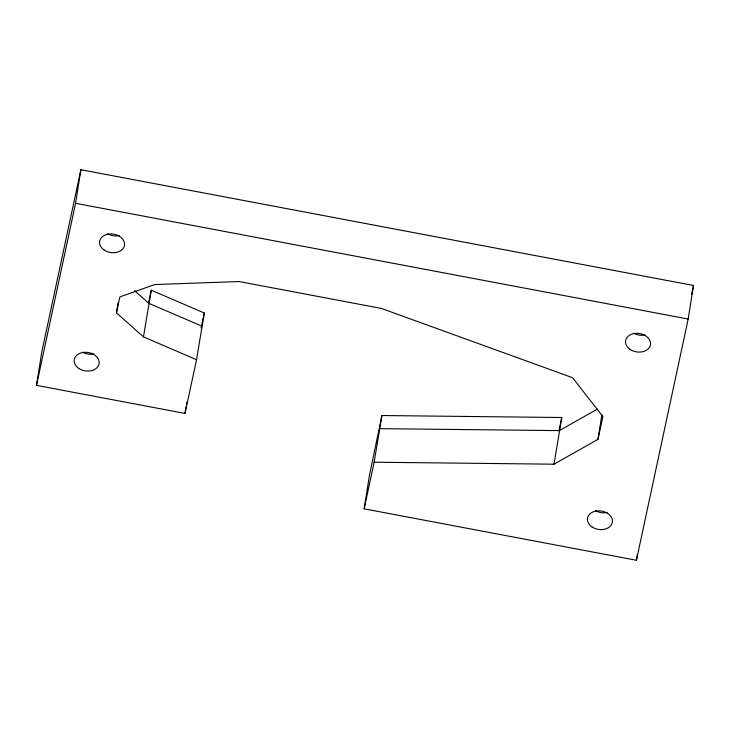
<?xml version="1.0" encoding="UTF-8"?>
<svg xmlns="http://www.w3.org/2000/svg" width="730" height="730" viewBox="0 0 730 730"><rect width="100%" height="100%" fill="white"/><g stroke="black" fill="none" stroke-linecap="round" stroke-linejoin="round"><path stroke-width="1.09" d="M148.546 302.886L151.265 290.212L204.318 313.024L196.534 359.707L185.009 413.417L36.5 385.358L41.82 351.796L80.893 169.734L693.5 285.476L688.18 319.037L636.414 560.266L364.142 508.828L369.453 475.267L381.918 415.525L561.79 417.505L554.006 464.189L374.143 462.218L364.142 508.828M36.5 385.358L75.573 203.296L80.893 169.734M196.534 359.707L143.482 336.895L116.453 312.841L118.05 302.777M143.482 336.895L151.265 290.212M185.009 413.417L186.077 406.701M186.433 404.466L186.78 402.23M374.143 462.218L381.918 415.525M554.006 464.189L597.98 439.341L601.876 414.722M636.414 560.266L637.299 554.672M116.453 312.841L119.875 296.918L154.714 284.554L239.066 281.543L381.388 308.434L572.566 377.711L602.861 416.584L597.98 439.341M201.142 327.807L204.318 313.024M558.952 430.718L561.79 417.505M691.593 294.363L693.5 285.476M597.432 409.092L559.326 430.618L379.463 428.647M75.573 203.296L688.18 319.037M201.854 326.146L148.801 303.333L134.439 290.558M645.183 334.988A12.602 9.307 9 0 1 633.686 333.19M119.209 235.607A12.602 9.307 9 0 1 107.712 233.819M93.805 353.95A12.602 9.307 9 0 1 82.308 352.161M607.086 512.496A12.602 9.307 9 0 1 595.589 510.699M630.154 349.433A12.602 9.307 9 0 0 650.403 345.053A12.602 9.307 9 0 0 633.53 333.665A12.602 9.307 9 0 0 630.154 349.433M104.171 250.052A12.602 9.307 9 0 0 124.429 245.681A12.602 9.307 9 0 0 107.556 234.284A12.602 9.307 9 0 0 104.171 250.052M78.776 368.394A12.602 9.307 9 0 0 99.034 364.014A12.602 9.307 9 0 0 82.162 352.626A12.602 9.307 9 0 0 78.776 368.394M592.048 526.941A12.602 9.307 9 0 0 612.306 522.561A12.602 9.307 9 0 0 595.434 511.173A12.602 9.307 9 0 0 592.048 526.941"/></g></svg>
